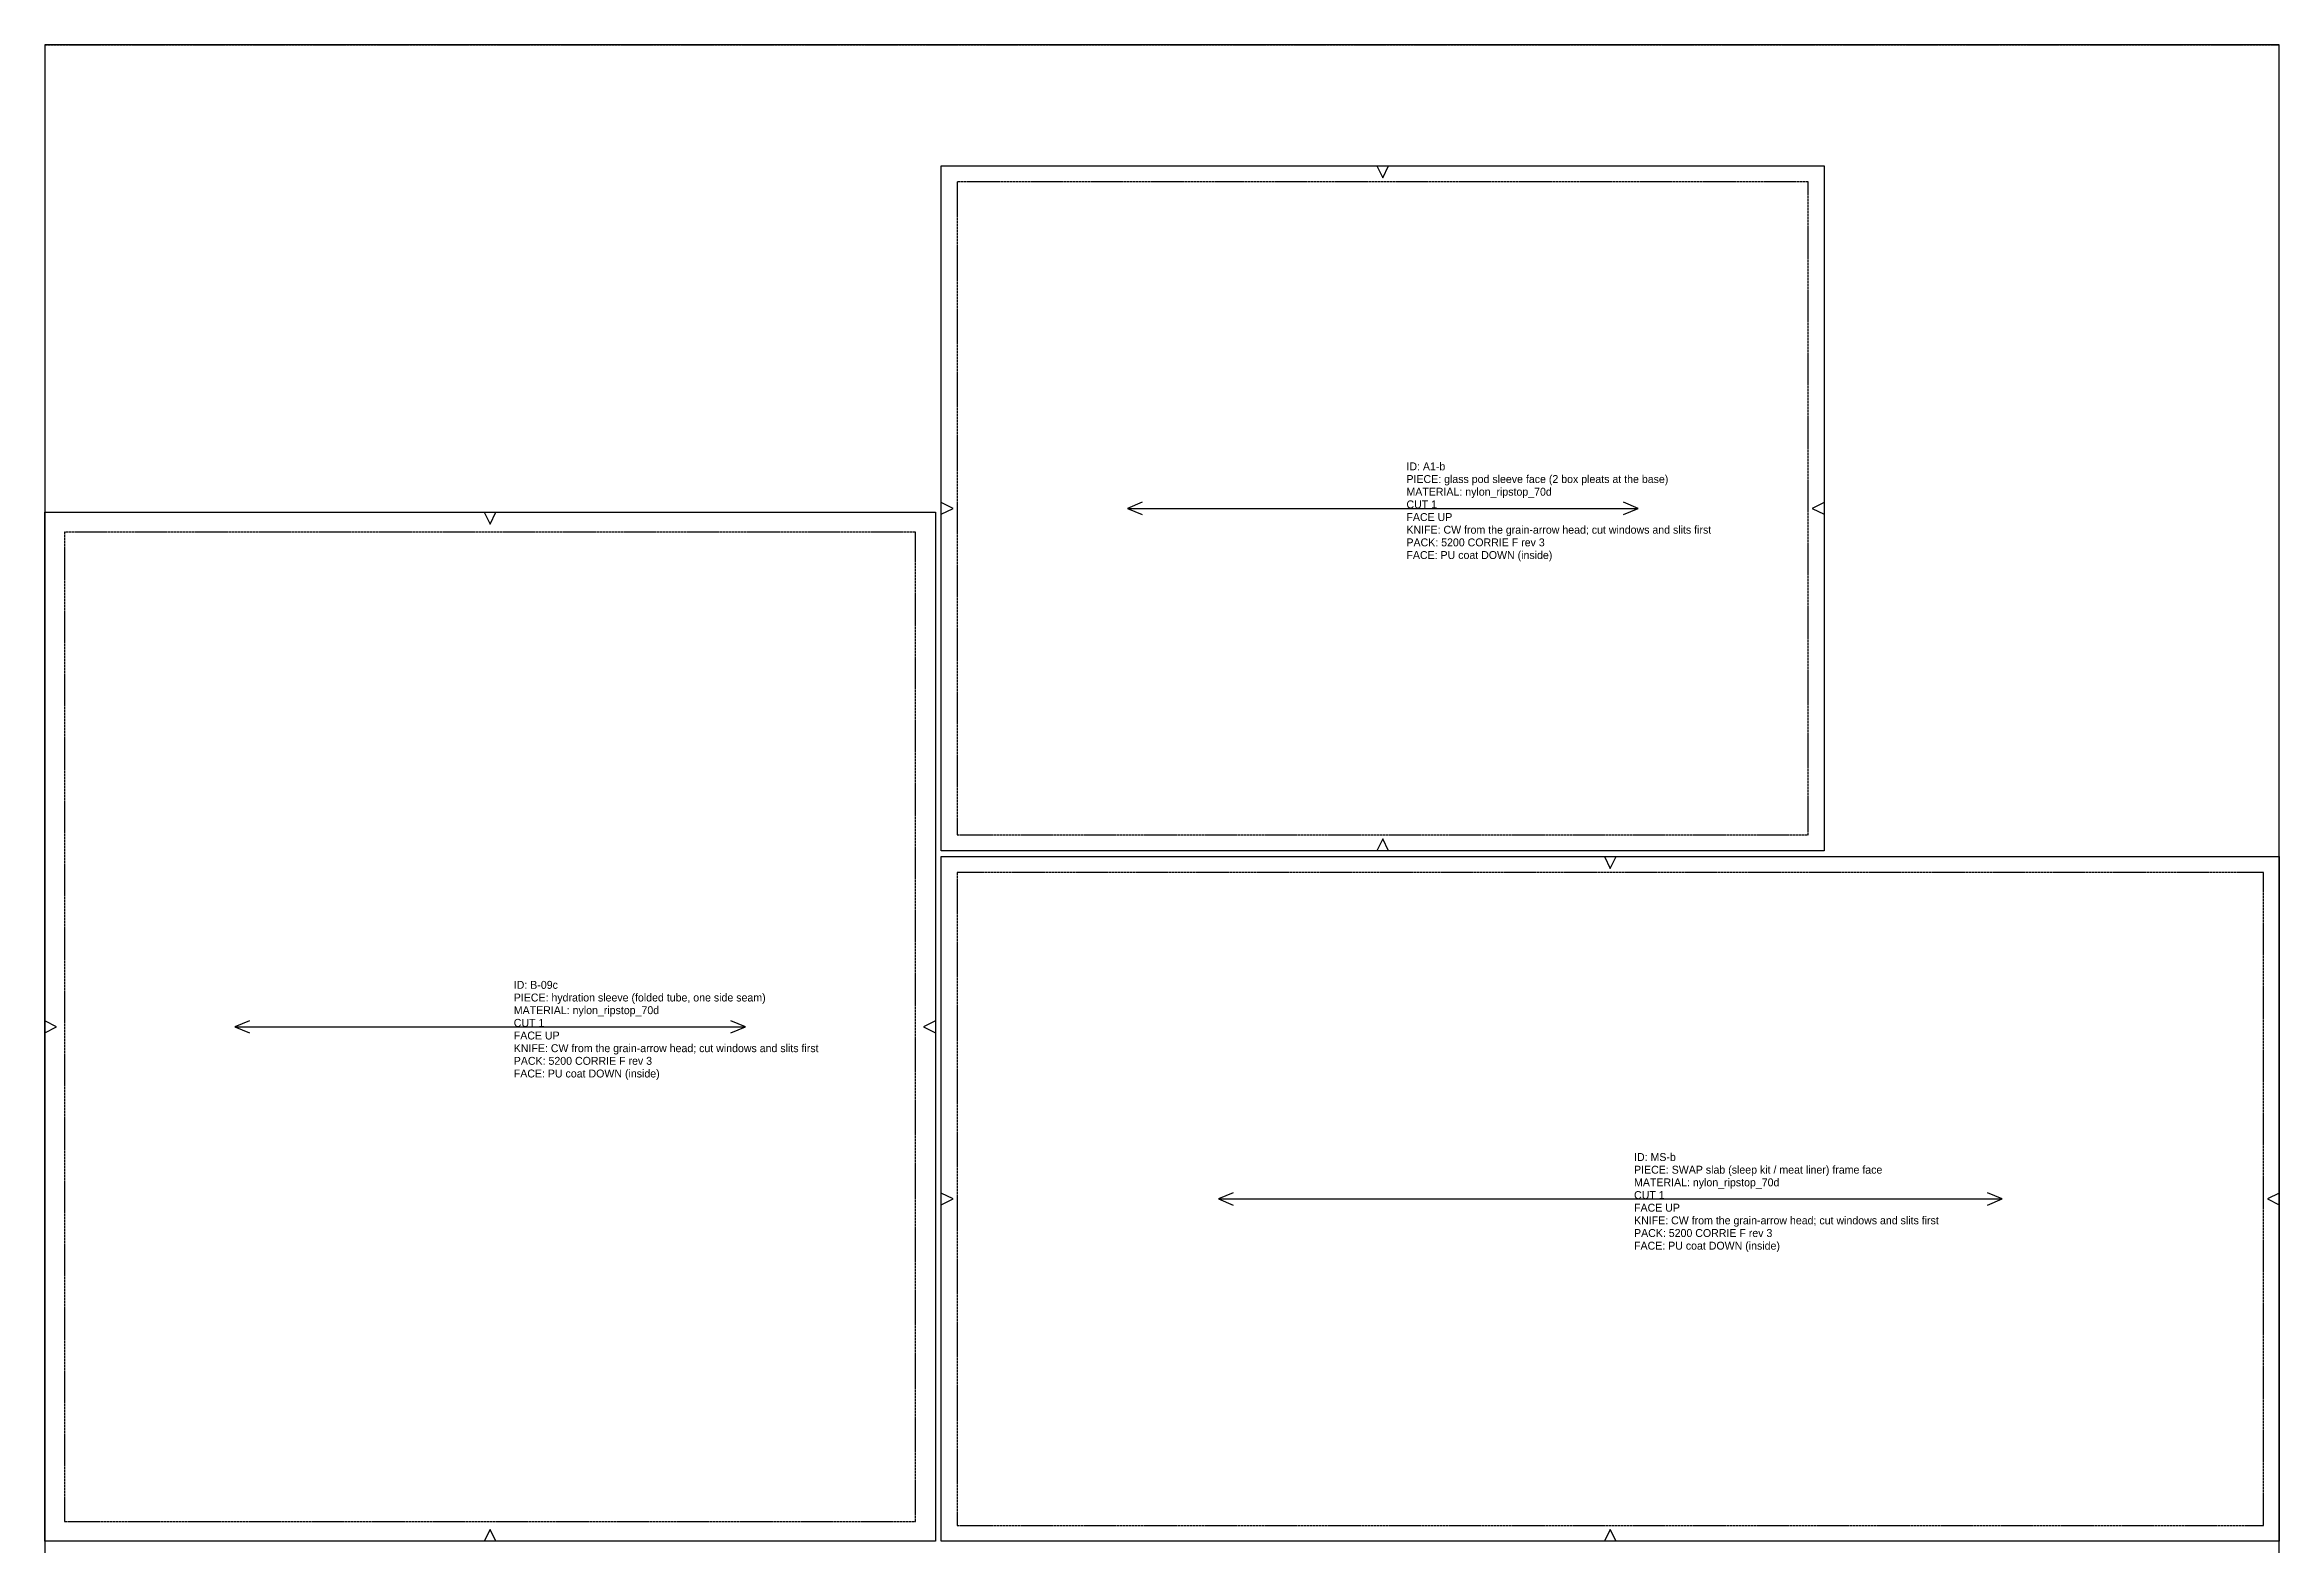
# Model space of a CAD drawing. Header units: millimetres. Extents: x 0 to 1129, y -22 to 1473.
# Drawn here: x 0 to 1129, y 715 to 1473 of the extents above; entities that cross this region are included whole.
import ezdxf

# ---------------------------------------------------------------- set-up
doc = ezdxf.new("R2010")
doc.units = ezdxf.units.MM
doc.linetypes.add('DASHED', pattern=[1.524, 1.27, -0.254])
for name, color, linetype in [('CUT', 7, 'Continuous'), ('GRAIN', 5, 'Continuous'), ('NOTCH', 1, 'Continuous'), ('SEW', 3, 'Continuous'), ('TEXT', 2, 'Continuous')]:
    doc.layers.add(name, color=color, linetype=linetype)

msp = doc.modelspace()

# ---------------------------------------------------------------- linework, layer by layer
at = {"layer": 'CUT'}
for points in [[(453, 1411.7), (899, 1411.7), (899, 1065.7), (453, 1065.7)], [(0, 1236.7), (450, 1236.7), (450, 716.7), (0, 716.7)], [(453, 1062.7), (1129, 1062.7), (1129, 716.7), (453, 716.7)]]:
    msp.add_lwpolyline(points, close=True, dxfattribs=at)
at = {"layer": 'GRAIN'}
for points in [[(554.4, 1241.8), (547, 1238.7), (554.4, 1235.6)], [(547, 1238.7), (805, 1238.7)], [(797.6, 1235.6), (805, 1238.7), (797.6, 1241.8)], [(103.4, 979.8), (96, 976.7), (103.4, 973.6)], [(96, 976.7), (354, 976.7)], [(346.6, 973.6), (354, 976.7), (346.6, 979.8)], [(600.4, 892.8), (593, 889.7), (600.4, 886.6)], [(981.6, 886.6), (989, 889.7), (981.6, 892.8)], [(593, 889.7), (989, 889.7)]]:
    msp.add_lwpolyline(points, dxfattribs=at)
at = {"layer": 'NOTCH'}
for points in [[(673, 1411.7), (676, 1405.7), (679, 1411.7)], [(222, 1236.7), (225, 1230.7), (228, 1236.7)], [(453, 1235.7), (459, 1238.7), (453, 1241.7)], [(899, 1241.7), (893, 1238.7), (899, 1235.7)], [(679, 1065.7), (676, 1071.7), (673, 1065.7)], [(788, 1062.7), (791, 1056.7), (794, 1062.7)], [(0, 973.7), (6, 976.7), (0, 979.7)], [(450, 979.7), (444, 976.7), (450, 973.7)], [(453, 886.7), (459, 889.7), (453, 892.7)], [(1129, 892.7), (1123, 889.7), (1129, 886.7)], [(228, 716.7), (225, 722.7), (222, 716.7)], [(794, 716.7), (791, 722.7), (788, 716.7)]]:
    msp.add_lwpolyline(points, dxfattribs=at)
at = {"layer": 'SEW', "linetype": 'DASHED'}
for points in [[(461, 1403.7), (461, 1073.7), (891, 1073.7), (891, 1403.7)], [(10, 1226.7), (10, 726.7), (440, 726.7), (440, 1226.7)], [(461, 1054.7), (461, 724.7), (1121, 724.7), (1121, 1054.7)]]:
    msp.add_lwpolyline(points, close=True, dxfattribs=at)
at = {"layer": 'TEXT', "linetype": 'DASHED'}
msp.add_line((0, 1473), (1129, 1473), dxfattribs=at)
at = {"layer": 'TEXT'}
msp.add_lwpolyline([(0, 0), (1129, 0), (1129, 1473), (0, 1473)], close=True, dxfattribs=at)

# ---------------------------------------------------------------- texts
for s, p in [('PIECE: glass pod sleeve face (2 box pleats at the base)', (688, 1251.5)), ('ID: A1-b', (688, 1257.9)), ('CUT 1', (688, 1238.7)), ('MATERIAL: nylon_ripstop_70d', (688, 1245.1)), ('FACE UP', (688, 1232.3)), ('KNIFE: CW from the grain-arrow head; cut windows and slits first', (688, 1225.9)), ('PACK: 5200 CORRIE F rev 3', (688, 1219.5)), ('FACE: PU coat DOWN (inside)', (688, 1213.1)), ('PIECE: hydration sleeve (folded tube, one side seam)', (237, 989.5)), ('ID: B-09c', (237, 995.9)), ('MATERIAL: nylon_ripstop_70d', (237, 983.1)), ('CUT 1', (237, 976.7)), ('FACE UP', (237, 970.3)), ('KNIFE: CW from the grain-arrow head; cut windows and slits first', (237, 963.9)), ('PACK: 5200 CORRIE F rev 3', (237, 957.5)), ('FACE: PU coat DOWN (inside)', (237, 951.1)), ('PIECE: SWAP slab (sleep kit / meat liner) frame face', (803, 902.5)), ('ID: MS-b', (803, 908.9)), ('CUT 1', (803, 889.7)), ('MATERIAL: nylon_ripstop_70d', (803, 896.1)), ('FACE UP', (803, 883.3)), ('KNIFE: CW from the grain-arrow head; cut windows and slits first', (803, 876.9)), ('PACK: 5200 CORRIE F rev 3', (803, 870.5)), ('FACE: PU coat DOWN (inside)', (803, 864.1))]:
    msp.add_text(s, height=4, dxfattribs=at).set_placement(p)

doc.saveas('drawing.dxf')
